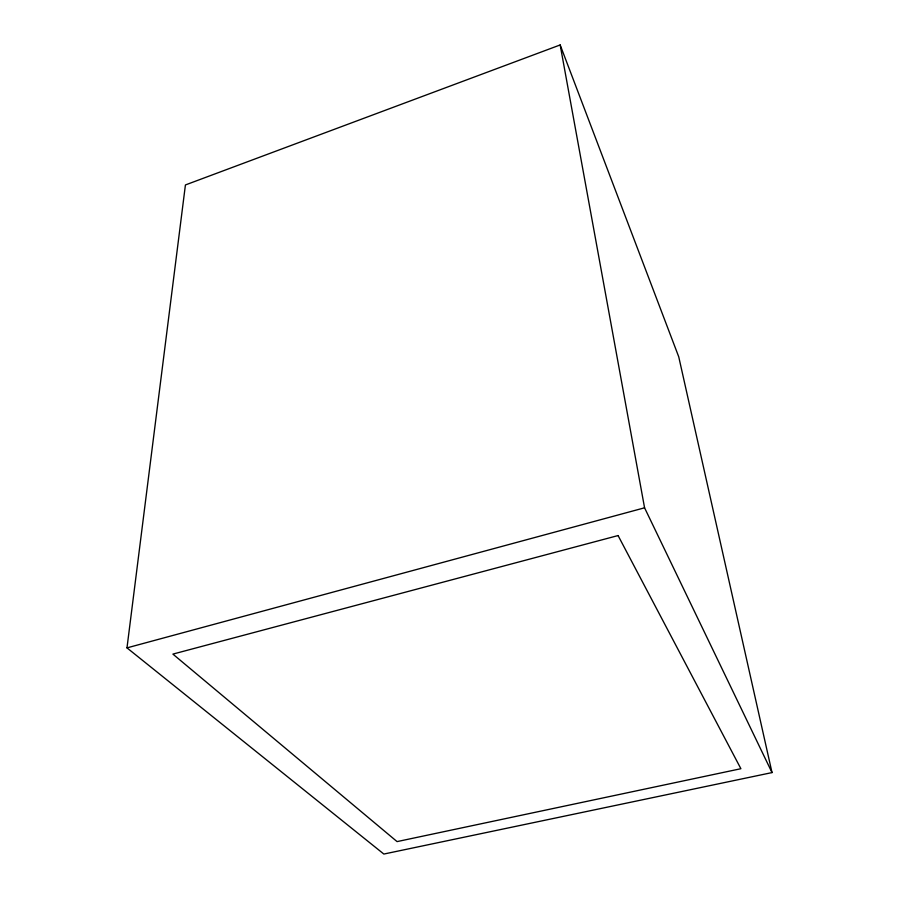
<?xml version="1.0" encoding="UTF-8"?>
<svg xmlns="http://www.w3.org/2000/svg" width="899" height="899" viewBox="0 0 899 899"><rect width="100%" height="100%" fill="white"/><g stroke="black" fill="none" stroke-linecap="round" stroke-linejoin="round"><path stroke-width="1.35" d="M126.984 647.876L185.419 184.947L560.167 44.95L678.745 356.836L772.016 772.589L383.851 854.05L126.984 647.876L644.572 507.811L772.016 772.589M560.167 44.95L644.572 507.811M618.074 535.557L172.889 654.101L397.066 841.599L740.888 768.712L618.074 535.557"/></g></svg>
